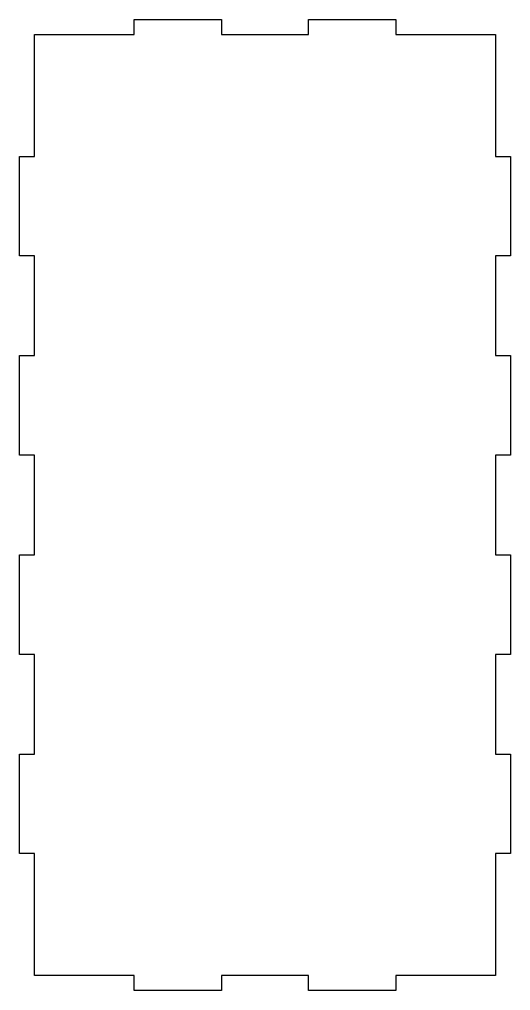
# Model space of a CAD drawing. Header units: millimetres. Extents: x -148 to 50, y 21 to 411.
import ezdxf

# ---------------------------------------------------------------- set-up
doc = ezdxf.new("R2010")
doc.units = ezdxf.units.MM
doc.layers.get('0').update_dxf_attribs({"linetype": 'CONTINUOUS'})

msp = doc.modelspace()

# ---------------------------------------------------------------- linework, layer by layer
msp.add_lwpolyline([(-31.5, 27), (-66.5, 27), (-66.5, 21), (-101.5, 21), (-101.5, 27), (-141.5, 27), (-141.5, 76), (-147.5, 76), (-147.5, 116), (-141.5, 116), (-141.5, 156), (-147.5, 156), (-147.5, 196), (-141.5, 196), (-141.5, 236), (-147.5, 236), (-147.5, 276), (-141.5, 276), (-141.5, 316), (-147.5, 316), (-147.5, 356), (-141.5, 356), (-141.5, 405), (-101.5, 405), (-101.5, 411), (-66.5, 411), (-66.5, 405), (-31.5, 405), (-31.5, 411), (3.5, 411), (3.5, 405), (43.5, 405), (43.5, 356), (49.5, 356), (49.5, 316), (43.5, 316), (43.5, 276), (49.5, 276), (49.5, 236), (43.5, 236), (43.5, 196), (49.5, 196), (49.5, 156), (43.5, 156), (43.5, 116), (49.5, 116), (49.5, 76), (43.5, 76), (43.5, 27), (3.5, 27), (3.5, 21), (-31.5, 21)], close=True)

doc.saveas('drawing.dxf')
